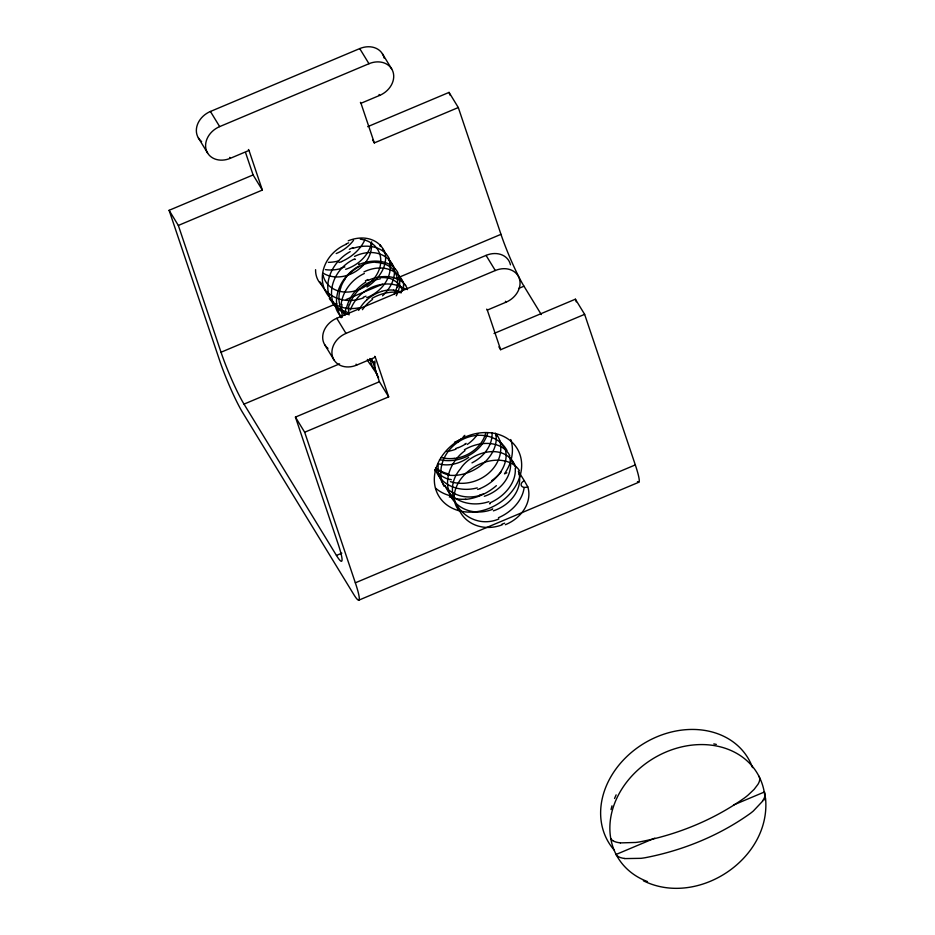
<?xml version="1.0" encoding="UTF-8"?>
<svg xmlns="http://www.w3.org/2000/svg" width="935" height="935" viewBox="0 0 935 935"><rect width="100%" height="100%" fill="white"/><g stroke="black" fill="none" stroke-linecap="round" stroke-linejoin="round"><path stroke-width="1.4" d="M611.034 809.523L612.004 805.83M487.789 432.66C482.425 452.657 459.097 464.321 439.497 459.611M614.552 798.49L616.13 794.855M762.808 800.979L753.318 811.019A77.769 44.377 -18.6 0 1 750.478 813.31C719.237 835.691 682.585 850.569 644.905 857.769A77.769 44.377 -18.6 0 1 641.001 858.33L624.498 858.599M466.156 443.365L464.905 444.16M354.809 259.544L355.405 259.229M358.514 264.313L359.122 264.009M201.621 141.582A20.371 16.585 -31.4 0 1 210.422 111.475L359.73 48.585A20.371 16.585 -31.4 0 1 384.133 58.04M262.338 190.074L253.093 174.939L169.106 210.317L178.34 225.44L262.338 190.074L249.002 150.441L230.337 158.307A20.371 16.585 -31.4 0 1 206.331 150.313A20.371 16.585 -31.4 0 1 219.667 126.611L368.974 63.72A20.371 16.585 -31.4 0 1 392.981 71.715A20.371 16.585 -31.4 0 1 379.645 95.417L360.98 103.282L360.407 102.336M367.7 126.669L449.057 92.401L458.302 107.537L500.973 234.334A40.731 4.313 67.2 0 0 523.974 286.203L541.307 314.581M373.743 141.956L374.316 142.903L458.302 107.537M341.836 553.169L336.448 555.437L244.012 404.119A40.731 4.313 67.2 0 1 221.022 352.238L336.775 303.489M346.195 299.527L382.532 284.217M395.996 278.548L500.973 234.334M327.963 348.381A20.371 16.585 -31.4 0 1 336.752 318.274L486.06 255.384A20.371 16.585 -31.4 0 1 510.463 264.827M388.668 396.872L379.423 381.737L295.437 417.103L304.67 432.239L388.668 396.872L375.332 357.24L356.667 365.106A20.371 16.585 -31.4 0 1 332.661 357.112A20.371 16.585 -31.4 0 1 345.997 333.398L495.305 270.519A20.371 16.585 -31.4 0 1 519.311 278.501A20.371 16.585 -31.4 0 1 505.975 302.215L487.31 310.081L486.738 309.134M244.012 404.119L339.569 363.867M518.586 288.483L523.974 286.203M494.031 333.468L575.387 299.2L584.632 314.335L635.309 464.905A40.731 4.313 67.2 0 1 637.436 481.63M498.916 346.862L500.646 349.702L584.632 314.335M449.326 497.069L451.687 496.076A45.827 37.318 -31.4 0 1 435.523 488.105M506.84 472.841L504.479 473.835A45.827 37.318 -31.4 0 0 510.744 439.532M169.106 210.317L219.772 360.887A40.731 4.313 67.2 0 0 242.773 412.767L353.687 594.344A40.731 4.313 67.2 0 0 355.347 582.821L635.309 464.905M358.701 600.212L638.663 482.308M616.118 854.45L654.816 838.146M733.554 804.988L764.257 792.062M490.279 503.626L489.624 503.848M492.733 508.932L492.079 509.154M498.869 518.972C467.851 532.144 437.486 495.48 460.487 468.809C471.637 450.962 505.823 442.419 515.267 466.133A36.301 26.496 -29.2 0 1 515.758 468.178M620.302 842.903L635.671 842.47A77.769 44.377 -18.6 0 0 639.563 841.921C677.256 834.721 713.908 819.843 745.148 797.462A77.769 44.377 -18.6 0 0 747.988 795.171L754.113 789.397L757.993 784.278A22.043 12.576 -18.6 0 0 759.769 778.645M713.814 743.898L716.339 744.412M451.325 479.702L449.77 479.258M643.374 880.77C697.639 907.675 771.585 858.809 765.52 797.929M377.611 375.145L372.317 367.35L369.839 358.514M320.121 281.973L321.359 283.492M332.428 302.145L332.837 302.671A36.325 32.106 -28.3 0 0 343.238 310.829M382.45 53.821L391.695 68.956M359.73 48.585L368.974 63.72M486.06 255.384L495.305 270.519M379.072 94.47L379.645 95.417M505.403 301.269L505.975 302.215M372.586 140.075L373.158 141.01M380.101 244.876L380.872 246.139M382.789 249.271L385.688 253.806M395.096 269.42L389.112 259.872M397.492 272.564A36.301 26.484 -29.5 0 1 398.228 274.504L404.341 284.556M495.246 433.361L496.777 435.874M506.022 450.997L499.886 440.958A36.301 26.484 -29.6 0 0 497.993 436.715A36.301 26.449 -32 0 0 495.901 434.272M515.267 466.133L509.131 456.093A36.301 29.686 -18 0 1 484.318 496.298M248.418 149.495L249.002 150.441M374.748 356.293L375.332 357.24M210.422 111.475L219.667 126.611M336.752 318.274L345.997 333.398M229.753 157.36L230.337 158.307M356.083 364.159L356.667 365.106M198.372 137.936L207.617 153.071M324.702 344.734L333.947 359.87M524.348 480.777L527.761 486.843A5.096 3.436 -17.2 0 1 521.391 485.779A5.096 3.436 -17.2 0 1 524.348 480.777L518.376 471.228A36.301 26.554 -28.2 0 1 519.112 474.279M436.096 471.018L436.283 471.532A36.301 30.189 -18.1 0 0 477.259 487.883M439.158 475.962L438.983 475.459M445.165 485.627L445.317 486.083A36.301 29.967 -18 0 0 488.876 501.663M575.387 299.2L576.276 301.841M449.057 92.401L449.969 95.09M487.31 310.081L500.646 349.702M360.98 103.282L374.316 142.903M371.92 359.449L379.423 381.737M245.589 152.65L253.093 174.939M304.67 432.239L355.347 582.821M295.437 417.103L338.108 543.913A40.731 4.313 67.2 0 1 336.448 555.437M178.34 225.44L221.022 352.238M448.029 489.975L448.379 491.027A36.301 32.094 -34.4 0 0 449.384 493.493A36.301 32.129 -32.7 0 0 492.172 509.47M465.875 499.161A44.833 40.182 -70.8 0 1 451.219 497.467M496.38 485.674A45.09 34.244 -33.3 0 1 465.373 499.454M501.125 472A44.833 35.32 -26.1 0 1 491.693 480.695M371.405 243.147A30.551 24.871 -31.4 0 1 355.767 271.407A30.551 24.871 -31.4 0 1 323.37 273.3M360.291 239.196A30.551 24.871 -31.4 0 1 380.51 264.371A30.551 24.871 -31.4 0 1 352.401 291.521A30.551 24.871 -31.4 0 1 323.066 275.159M647.499 881.576A81.462 66.338 -31.4 0 1 648.224 761.78A81.462 66.338 -31.4 0 1 765.122 800.302M614.038 849.892A81.462 66.338 -31.4 0 1 644.753 742.951A81.462 66.338 -31.4 0 1 752.535 767.623M353.547 240.307A36.301 32.117 -33.7 0 1 336.214 253.537M340.889 268.567A36.301 32.117 -33.5 0 1 325.415 269.619M344.875 266.942A36.301 30.095 -18 0 1 340.784 268.088M371.674 241.814A36.301 29.686 -18 0 1 345.669 269.327M364.884 239.804A36.301 26.507 -29.1 0 1 341.649 261.519M341.696 261.671A36.301 29.85 -18 0 1 338.984 262.478M338.61 260.912A36.301 30.189 -18.1 0 1 328.349 262.361M380.159 245.753A36.301 26.554 -28.2 0 1 380.323 246.524M321.313 284.52A36.301 26.472 -29.8 0 1 315.586 269.689M363.563 297.809A36.301 32.141 -30.5 0 1 321.301 284.497M366.017 296.185A36.301 29.768 -18 0 1 363.353 297.166M389.147 259.86A36.301 29.511 -18 0 1 366.707 297.739M353.114 248.301A36.301 26.472 -29.7 0 1 389.463 259.135M385.349 254.46A36.301 26.519 -28.7 0 1 366.952 286.975M394.336 269.642A36.301 26.519 -28.9 0 1 382.532 295.822M359.835 307.638A36.301 26.519 -28.9 0 1 329.342 298.557M354.587 256.389A36.301 28.611 -43.8 0 1 394.687 269.619M330.184 297.938A36.301 32.129 -29.9 0 1 346.231 244.269M346.137 244.012A36.301 28.728 -43.9 0 1 348.638 242.831M348.241 240.809A36.301 28.389 -43.3 0 1 385.454 253.934M349.316 249.318A36.301 28.471 -43.5 0 1 353.021 247.623M332.439 302.134A36.301 28.833 -44.1 0 1 350.204 251.644M349.281 314.791A36.301 32.117 -29.1 0 1 332.416 302.952M403.441 284.801A36.301 26.507 -29 0 1 403.219 290.271M342.198 317.409A36.301 26.507 -29 0 1 335.139 304.284M363.925 271.921A36.301 28.646 -43.8 0 1 404.072 284.684M334.379 304.506A36.301 32.082 -34.7 0 1 333.62 302.087M332.965 302.356A36.301 32 -36.6 0 1 354.575 258.948M398.263 274.493A36.301 29.23 -18.2 0 1 396.288 295.74M359.239 264.43A36.301 26.449 -30.6 0 1 397.749 272.412M336.822 305.827A36.301 28.927 -44.3 0 1 359.122 265.961M337.523 309.578A36.301 32.024 -36.1 0 1 336.495 305.955M341.158 317.76A36.301 32.117 -33.7 0 1 337.956 309.462M405.545 285.409A36.301 26.484 -29.6 0 1 407.496 289.628M342.42 316.042A36.301 32.059 -35.3 0 1 341.976 304.389M341.1 304.424A36.301 31.521 -41.2 0 1 364.334 273.476M368.051 280.395A36.301 26.449 -32 0 1 405.626 285.35M365.375 280.886A36.301 28.81 -44.1 0 1 367.794 279.53M346.429 308.223A36.301 29.078 -44.4 0 1 365.901 282.008M345.284 314.3A36.301 31.58 -40.8 0 1 345.938 308.223M350.45 309.789A36.301 32.071 -35.2 0 1 405.743 289.476M371.978 298.405A36.301 26.472 -29.8 0 1 401.337 292.807M362.418 309.672A36.301 29.441 -44.8 0 1 372.574 299.34M367.724 360.033A36.301 28.868 -44.2 0 1 367.385 359.414M375.087 369.243A36.301 32.141 -30.6 0 1 367.525 360.15M378.582 377.845A36.301 28.891 -44.2 0 1 374.912 361.039M464.87 435.348A36.301 26.519 -28.7 0 1 463.292 436.633M464.122 437.451A36.301 28.798 -18.8 0 1 462.346 438.644M462.124 438.386A36.301 29.032 -18.5 0 1 454.48 442.232M456 449.127A36.301 32.141 -30.6 0 1 446.79 451.476M458.454 447.503A36.301 29.768 -18 0 1 455.789 448.484M465.034 444.324A36.301 29.523 -18 0 1 458.501 447.631M477.925 433.735A36.301 28.798 -18.8 0 1 467.196 444.499M468.68 457.367A36.301 28.891 -44.2 0 1 439.251 463.97M492.079 432.648A36.301 29.137 -18.3 0 1 471.965 462.872M496.088 436.072A36.301 26.496 -29.2 0 1 448.414 475.132M448.192 473.835A36.301 31.545 -21.8 0 1 435.663 467.804M449.595 479.655A36.301 32.117 -33.7 0 1 435.032 469.954M499.851 440.969A36.301 31.381 -20.9 0 1 487.778 473.951A36.301 31.381 -20.9 0 1 450.378 481.642M439.123 475.389A36.301 29.078 -44.4 0 1 438.316 463.538M479.538 495.538A36.301 32.117 -33.5 0 1 439.392 475.962M483.524 493.914A36.301 30.095 -18 0 1 479.445 495.059M464.414 449.723A36.301 26.472 -29.8 0 1 509.809 455.742M505.683 451.126A36.301 26.507 -29.1 0 1 480.309 488.491M443.985 486.282A36.301 32.059 -35.4 0 1 460.639 440.478A36.301 32.059 -35.4 0 1 506.992 450.425M480.356 488.643A36.301 29.85 -18 0 1 477.645 489.449M435.371 471.298A36.301 32.059 -35.3 0 1 434.635 469.51M495.515 433.361A36.301 28.646 -43.8 0 1 496.508 436.002M448.403 489.811A36.301 29.441 -44.8 0 1 465.011 450.647M519.217 474.255A36.301 29.651 -18 0 1 493.376 510.849M519.416 470.597A36.301 26.472 -29.8 0 0 471.766 468.587A36.301 26.472 -29.8 0 0 459.962 511.492A36.301 32.141 -30.5 0 0 502.224 524.78M515.22 468.33A36.301 26.589 -27.8 0 1 489.998 502.843M504.666 523.168A36.301 29.768 -18 0 1 502.001 524.138M527.796 486.831A36.301 29.511 -18 0 1 505.367 524.71M524.091 487.743A36.301 26.519 -28.7 0 1 498.449 517.733M374.666 362.827A36.301 29.932 -18 0 1 369.757 359.788M459.272 441.273A31.182 26.612 -19.4 0 1 458.372 441.752M454.562 458.325A32.573 28.202 -21.1 0 1 441.028 457.484M454.562 458.477A32.83 27.384 -18.1 0 0 471.462 452.154A33.064 26.332 -18.6 0 0 481.174 442.793A33.368 25.397 -21.7 0 0 485.639 433.232M447.818 474.758A36.29 31.965 -26.1 0 1 435.488 467.979M348.989 312.793A35.6 31.112 -23.1 0 1 343.297 310.736M396.814 287.384A35.051 26.671 -21.7 0 1 394.208 294.104M396.23 274.633A34.572 25.619 -25.1 0 1 396.978 287.372M375.66 262.408A34.104 24.871 -29.8 0 1 396.405 274.539M375.776 262.151A33.66 25.502 -40.7 0 0 361.389 265.458A33.368 26.449 -44 0 0 348.72 274.668M344.77 279.156A32.83 27.115 -44.9 0 1 348.486 274.458M340.574 287.91A33.274 27.933 -44.5 0 1 344.898 279.226M340.656 287.933A32.842 28.342 -42.2 0 0 339.276 302.461A32.608 28.728 -36.9 0 0 344.98 315.142M402.436 291.03A31.732 23.27 -27.4 0 0 400.881 287.115A31.416 22.884 -30.9 0 0 392.56 279.705M388.411 278.057A31.042 22.849 -36.3 0 1 392.712 279.518M380.323 277.683A31.545 23.445 -38.2 0 1 388.364 278.162M349.585 304.67A31.229 23.737 -41.1 0 1 380.171 278.899M348.334 309.906A30.89 26.729 -41.8 0 1 349.094 304.646M348.79 313.307A31.241 27.29 -39.8 0 1 348.837 309.882M393.635 290.189A32.094 23.445 -34 0 1 401.115 292.293M381.702 291.323A32.293 24.158 -39.2 0 1 393.67 290.142M367.023 299.738A32.515 25.35 -43.1 0 1 381.725 291.393M358.654 310.397A32.748 26.764 -44.9 0 1 366.988 299.691M624.615 858.435A18.875 10.776 -18.6 0 1 615.908 854.543M764.514 791.957A19.273 10.998 -18.6 0 1 762.492 800.933M612.717 840.553A15.907 9.081 -18.6 0 1 610.777 838.601M758.928 776.202A15.907 9.081 -18.6 0 1 759.676 778.668M620.349 842.832A22.498 12.845 -18.6 0 1 612.635 840.612M448.613 474.711L447.912 474.536L448.613 474.711M475.272 511.866A45.827 37.318 -31.4 0 0 517.102 448.473A45.827 37.318 -31.4 0 0 441.6 456.701A45.827 37.318 -31.4 0 0 475.272 511.866"/></g></svg>
